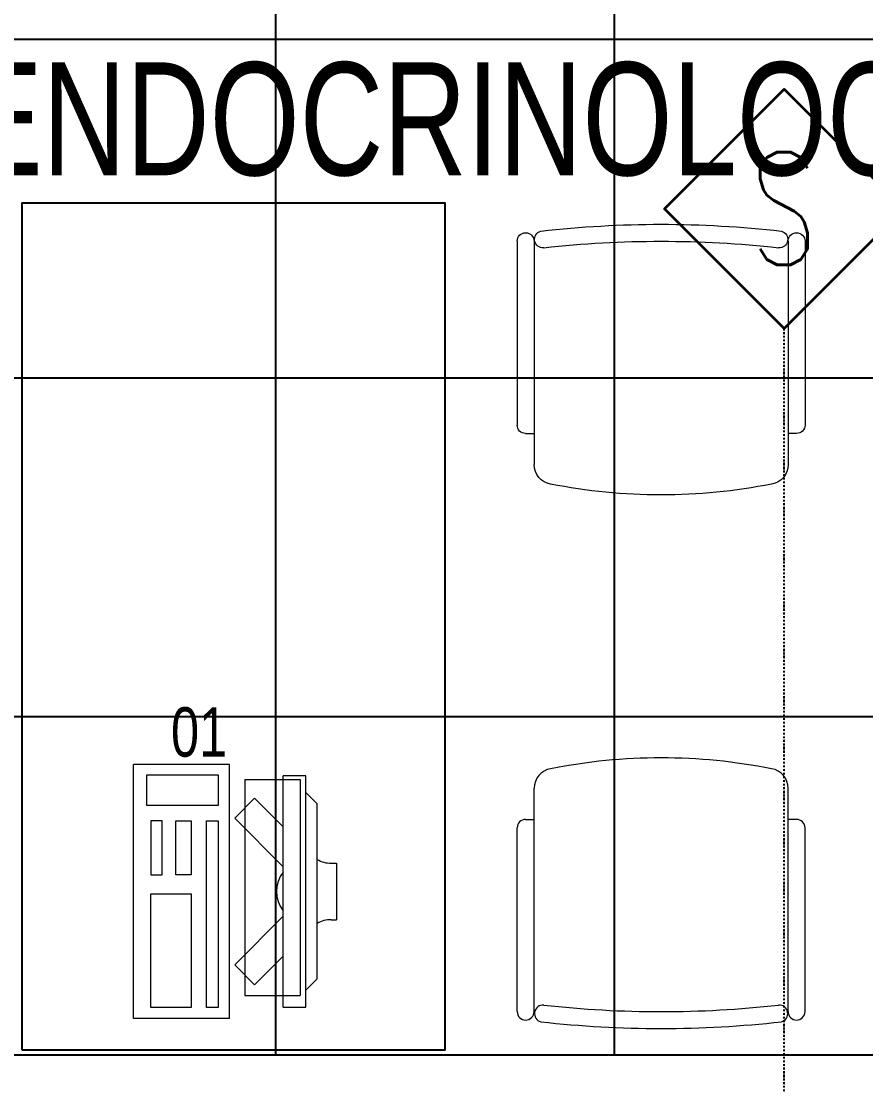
# Model space of a CAD drawing. Extents: x -12260 to 57327, y -29287 to 19916.
# Drawn here: x 40225 to 41721, y 5481 to 7367 of the extents above; entities that cross this region are included whole.
import ezdxf
from ezdxf.enums import TextEntityAlignment as Align

# ---------------------------------------------------------------- set-up
doc = ezdxf.new("R2010")
doc.units = 0
doc.header["$LTSCALE"] = 0.25
doc.linetypes.add('DASHDOT', pattern=[25.4, 12.7, -6.35, 0, -6.35])
for name, color, linetype, lineweight in [('01-First Floor$0$72_EGR_BASE_TEXT', 252, 'Continuous', 5), ('01-First Floor$0$72_EGR_EQP_TAG', 142, 'Continuous', 5), ('01-First Floor$0$LOADING', 253, 'Continuous', 5), ('01-First Floor$0$Walls', 251, 'Continuous', 5), ('E-LITE-CLNG-CNDT', 6, 'DASHDOT', 35), ('F-ALRM-CLNG @ 100', 33, 'Continuous', 35), ('F-ALRM-CLNG-CNDT', 51, 'DASHDOT', 25)]:
    doc.layers.add(name, color=color, linetype=linetype, lineweight=lineweight)
doc.layers.add('01-First Floor$0$FALSE CEILING', color=251, linetype='Continuous')
doc.layers.add('01-First Floor$0$TME-NON MEDICAL FURNITURE', color=242, linetype='Continuous')
doc.styles.add('01-First Floor$0$X3G_ENTITY_257CFD', font='swisscl.ttf', dxfattribs={"height": 200})
doc.styles.add('01-First Floor$0$X3G_ENTITY_9EC9', font='swisscl.ttf', dxfattribs={"height": 0.2})
doc.styles.add('DC_SIMPLEX', font='SIMPLEX.shx', dxfattribs={"width": 0.7})

# ---------------------------------------------------------------- blocks, each defined once
blk = doc.blocks.new('01-First Floor$0$GF21016-P')
at = {"layer": '01-First Floor$0$LOADING', "extrusion": (-1.24384e-09, -1.20261e-09, -1)}
for p, q in [((0.0128, 0.0179), (0.0128, 0.4136)), ((0.4628, 0.0179), (0.4628, 0.4136)), ((-0.0022, 0.3585), (0.0128, 0.3585)), ((0.4778, 0.3585), (0.4628, 0.3585)), ((-0.0172, 0.0179), (-0.0172, 0.3435)), ((0.4928, 0.0179), (0.4928, 0.3435)), ((0.4778, 0.0029), (0.4778, 0.0029))]:
    blk.add_line(p, q, dxfattribs=at)
for centre, radius, start, end in [((-0.2378, -0.5362), 1.0036, 78.7568, 101.2432), ((-0.0478, 0.4136), 0.035, 0, 80.6557), ((-0.4278, 0.4136), 0.035, 99.3443, 180), ((0.0022, 0.3435), 0.015, 0, 90), ((-0.4778, 0.3435), 0.015, 90, 180), ((-0.0284, 0.0145), 0.015, 284.3864, 95.5209), ((-0.2378, 1.8928), 1.8749, 263.6341, 276.3659), ((-0.4471, 0.0145), 0.015, 84.4791, 255.6136), ((0.0022, 0.0179), 0.015, 270, 0), ((0.0022, 0.0179), 0.015, 180, 270), ((-0.2378, 1.8734), 1.8855, 263.5119, 276.4881), ((-0.4778, 0.0179), 0.015, 270, 0), ((-0.4778, 0.0179), 0.015, 180, 270)]:
    blk.add_arc(centre, radius, start, end, dxfattribs=at)
blk = doc.blocks.new('01-First Floor$0$ITCWLS1-P')
at = {"layer": '01-First Floor$0$LOADING'}
for p, q in [((-0.17, 0.45), (-0.17, 0)), ((-0.17, 0.45), (0, 0.45)), ((0, 0.45), (0, 0)), ((-0.2651, 0.43, 0), (-0.3051, 0.43, 0)), ((-0.3051, 0.43, 0), (-0.3051, 0.02, 0)), ((-0.2651, 0.43, 0), (-0.2651, 0.02, 0)), ((-0.1496, 0.4305), (-0.1291, 0.4305)), ((-0.1291, 0.4305), (-0.1291, 0.4089)), ((-0.3251, 0.38, 0), (-0.3051, 0.4, 0)), ((-0.197, 0.4094), (-0.295, 0.4094)), ((-0.295, 0.0264), (-0.295, 0.4094)), ((-0.197, 0.0264), (-0.197, 0.4094)), ((-0.3251, 0.38, 0), (-0.3251, 0.07, 0)), ((-0.3503, 0.275), (-0.3596, 0.275)), ((-0.3596, 0.175), (-0.3596, 0.275)), ((-0.3503, 0.175), (-0.3596, 0.175)), ((-0.3251, 0.07, 0), (-0.3051, 0.05, 0)), ((-0.3051, 0.02, 0), (-0.2651, 0.02, 0)), ((-0.197, 0.0264), (-0.295, 0.0264)), ((-0.17, 0), (0, 0))]:
    blk.add_line(p, q, dxfattribs=at)
at = {"layer": '01-First Floor$0$LOADING', "extrusion": (2.48281e-10, 3.18408e-10, -1)}
for p, q in [((-0.2651, 0.3395), (-0.2144, 0.3902)), ((-0.1791, 0.3548), (-0.2144, 0.3902)), ((-0.2651, 0.2688), (-0.1791, 0.3548))]:
    blk.add_line(p, q, dxfattribs=at)
at = {"layer": '01-First Floor$0$LOADING', "extrusion": (2.48281e-10, -3.18408e-10, -1)}
for p, q in [((-0.2651, 0.1812), (-0.1791, 0.0952)), ((-0.2651, 0.1105), (-0.2144, 0.0598)), ((-0.1791, 0.0952), (-0.2144, 0.0598))]:
    blk.add_line(p, q, dxfattribs=at)
at = {"layer": '01-First Floor$0$LOADING'}
for points in [[(-0.1291, 0.4089), (-0.1291, 0.1), (-0.1496, 0.1), (-0.1496, 0.4305)], [(-0.1496, 0.1), (-0.1496, 0.1), (-0.1496, 0.1), (-0.1496, 0.1), (-0.1496, 0.1), (-0.1496, 0.1), (-0.1496, 0.1), (-0.1496, 0.1), (-0.1496, 0.1)], [(-0.1496, 0.1), (-0.1496, 0.1), (-0.1496, 0.1), (-0.1496, 0.1), (-0.1496, 0.1), (-0.1496, 0.1), (-0.1496, 0.1), (-0.1496, 0.1), (-0.1496, 0.1), (-0.1496, 0.1), (-0.1496, 0.1), (-0.1496, 0.1), (-0.1496, 0.1), (-0.1496, 0.1), (-0.1496, 0.1), (-0.1496, 0.1), (-0.1496, 0.1), (-0.1496, 0.1)], [(-0.1496, 0.1), (-0.1496, 0.1), (-0.1496, 0.1), (-0.1496, 0.1), (-0.1496, 0.1), (-0.1496, 0.1), (-0.1496, 0.1), (-0.1496, 0.1), (-0.1496, 0.1), (-0.1496, 0.1)], [(-0.1496, 0.1), (-0.1496, 0.1), (-0.1496, 0.1), (-0.1496, 0.1), (-0.1496, 0.1), (-0.1496, 0.1), (-0.1496, 0.1)], [(-0.1496, 0.1), (-0.1496, 0.1), (-0.1496, 0.1), (-0.1496, 0.1), (-0.1496, 0.1), (-0.1496, 0.1), (-0.1496, 0.1), (-0.1496, 0.1), (-0.1496, 0.1), (-0.1496, 0.1)], [(-0.1496, 0.1), (-0.1496, 0.1), (-0.1496, 0.1), (-0.1496, 0.1), (-0.1496, 0.1), (-0.1496, 0.1), (-0.1496, 0.1), (-0.1496, 0.1), (-0.1496, 0.1), (-0.1496, 0.1), (-0.1496, 0.1), (-0.1496, 0.1), (-0.1496, 0.1), (-0.1496, 0.1), (-0.1496, 0.1)], [(-0.1496, 0.1), (-0.1496, 0.1), (-0.1496, 0.1), (-0.1496, 0.1), (-0.1496, 0.1), (-0.1496, 0.1), (-0.1496, 0.1), (-0.1496, 0.1), (-0.1496, 0.1), (-0.1496, 0.1)], [(-0.1496, 0.1), (-0.1496, 0.1), (-0.1496, 0.1), (-0.1496, 0.1), (-0.1496, 0.1), (-0.1496, 0.1), (-0.1496, 0.1), (-0.1496, 0.1), (-0.1496, 0.1), (-0.1496, 0.1)], [(-0.1496, 0.1), (-0.1496, 0.1), (-0.1496, 0.1), (-0.1496, 0.1), (-0.1496, 0.1), (-0.1496, 0.1), (-0.1496, 0.1), (-0.1496, 0.1), (-0.1496, 0.1), (-0.1496, 0.1), (-0.1496, 0.1), (-0.1496, 0.1), (-0.1496, 0.1), (-0.1496, 0.1), (-0.1496, 0.1), (-0.1496, 0.1), (-0.1496, 0.1), (-0.1496, 0.1), (-0.1496, 0.1), (-0.1496, 0.1), (-0.1496, 0.1), (-0.1496, 0.1), (-0.1496, 0.1), (-0.1496, 0.1), (-0.1496, 0.1), (-0.1496, 0.1), (-0.1496, 0.1), (-0.1496, 0.1), (-0.1496, 0.1), (-0.1496, 0.1), (-0.1496, 0.1), (-0.1496, 0.1), (-0.1496, 0.1), (-0.1496, 0.1), (-0.1496, 0.1), (-0.1496, 0.1), (-0.1496, 0.1), (-0.1496, 0.1), (-0.1496, 0.1), (-0.1496, 0.1), (-0.1496, 0.1), (-0.1496, 0.1), (-0.1496, 0.1), (-0.1496, 0.1), (-0.1496, 0.1), (-0.1496, 0.1), (-0.1496, 0.1), (-0.1496, 0.1), (-0.1496, 0.1), (-0.1496, 0.1), (-0.1496, 0.1), (-0.1496, 0.1), (-0.1496, 0.1), (-0.1496, 0.1)], [(-0.1496, 0.1), (-0.1496, 0.1), (-0.1496, 0.1), (-0.1496, 0.1), (-0.1496, 0.1), (-0.1496, 0.1), (-0.1496, 0.1), (-0.1496, 0.1), (-0.1496, 0.1), (-0.1496, 0.1), (-0.1496, 0.1), (-0.1496, 0.1), (-0.1496, 0.1), (-0.1496, 0.1), (-0.1496, 0.1), (-0.1496, 0.1), (-0.1496, 0.1), (-0.1496, 0.1), (-0.1496, 0.1), (-0.1496, 0.1), (-0.1496, 0.1), (-0.1496, 0.1), (-0.1496, 0.1), (-0.1496, 0.1), (-0.1496, 0.1), (-0.1496, 0.1), (-0.1496, 0.1), (-0.1496, 0.1), (-0.1496, 0.1), (-0.1496, 0.1), (-0.1496, 0.1), (-0.1496, 0.1), (-0.1496, 0.1), (-0.1496, 0.1), (-0.1496, 0.1), (-0.1496, 0.1), (-0.1496, 0.1), (-0.1496, 0.1), (-0.1496, 0.1), (-0.1496, 0.1), (-0.1496, 0.1), (-0.1496, 0.1), (-0.1496, 0.1), (-0.1496, 0.1), (-0.1496, 0.1), (-0.1496, 0.1), (-0.1496, 0.1), (-0.1496, 0.1), (-0.1496, 0.1), (-0.1496, 0.1), (-0.1496, 0.1), (-0.1496, 0.1), (-0.1496, 0.1), (-0.1496, 0.1), (-0.1496, 0.1), (-0.1496, 0.1), (-0.1496, 0.1), (-0.1496, 0.1), (-0.1496, 0.1), (-0.1496, 0.1), (-0.1496, 0.1), (-0.1496, 0.1), (-0.1496, 0.1), (-0.1496, 0.1), (-0.1496, 0.1), (-0.1496, 0.1), (-0.1496, 0.1), (-0.1496, 0.1), (-0.1496, 0.1), (-0.1496, 0.1), (-0.1496, 0.1), (-0.1496, 0.1), (-0.1496, 0.1), (-0.1496, 0.1), (-0.1496, 0.1), (-0.1496, 0.1), (-0.1496, 0.1), (-0.1496, 0.1), (-0.1496, 0.1), (-0.1496, 0.1), (-0.1496, 0.1), (-0.1496, 0.1), (-0.1496, 0.1), (-0.1496, 0.1), (-0.1496, 0.1), (-0.1496, 0.1), (-0.1496, 0.1), (-0.1496, 0.1), (-0.1496, 0.1)], [(-0.1496, 0.1), (-0.1496, 0.1), (-0.1496, 0.1), (-0.1496, 0.1), (-0.1496, 0.1), (-0.1496, 0.1), (-0.1496, 0.1), (-0.1496, 0.1), (-0.1496, 0.1), (-0.1496, 0.1), (-0.1496, 0.1), (-0.1496, 0.1)], [(-0.1496, 0.1), (-0.1496, 0.1), (-0.1496, 0.1), (-0.1496, 0.1), (-0.1496, 0.1), (-0.1496, 0.1), (-0.1496, 0.1)], [(-0.1496, 0.1), (-0.1496, 0.1), (-0.1496, 0.1), (-0.1496, 0.1), (-0.1496, 0.1), (-0.1496, 0.1), (-0.1496, 0.1), (-0.1496, 0.1), (-0.1496, 0.1), (-0.1496, 0.1), (-0.1496, 0.1), (-0.1496, 0.1), (-0.1496, 0.1), (-0.1496, 0.1), (-0.1496, 0.1), (-0.1496, 0.1), (-0.1496, 0.1)], [(-0.1496, 0.1), (-0.1496, 0.1), (-0.1496, 0.1), (-0.1496, 0.1), (-0.1496, 0.1), (-0.1496, 0.1), (-0.1496, 0.1), (-0.1496, 0.1), (-0.1496, 0.1), (-0.1496, 0.1), (-0.1496, 0.1), (-0.1496, 0.1), (-0.1496, 0.1), (-0.1496, 0.1), (-0.1496, 0.1), (-0.1496, 0.1), (-0.1496, 0.1), (-0.1496, 0.1), (-0.1496, 0.1), (-0.1496, 0.1), (-0.1496, 0.1), (-0.1496, 0.1), (-0.1496, 0.1), (-0.1496, 0.1), (-0.1496, 0.1), (-0.1496, 0.1), (-0.1496, 0.1), (-0.1496, 0.1), (-0.1496, 0.1), (-0.1496, 0.1), (-0.1496, 0.1), (-0.1496, 0.1), (-0.1496, 0.1), (-0.1496, 0.1), (-0.1496, 0.1), (-0.1496, 0.1), (-0.1496, 0.1), (-0.1496, 0.1), (-0.1496, 0.1), (-0.1496, 0.1), (-0.1496, 0.1), (-0.1496, 0.1), (-0.1496, 0.1), (-0.1496, 0.1), (-0.1496, 0.1), (-0.1496, 0.1), (-0.1496, 0.1), (-0.1496, 0.1), (-0.1496, 0.1), (-0.1496, 0.1), (-0.1496, 0.1), (-0.1496, 0.1), (-0.1496, 0.1), (-0.1496, 0.1), (-0.1496, 0.1), (-0.1496, 0.1), (-0.1496, 0.1), (-0.1496, 0.1), (-0.1496, 0.1), (-0.1496, 0.1), (-0.1496, 0.1), (-0.1496, 0.1), (-0.1496, 0.1), (-0.1496, 0.1), (-0.1496, 0.1), (-0.1496, 0.1), (-0.1496, 0.1), (-0.1496, 0.1), (-0.1496, 0.1), (-0.1496, 0.1), (-0.1496, 0.1), (-0.1496, 0.1), (-0.1496, 0.1), (-0.1496, 0.1), (-0.1496, 0.1), (-0.1496, 0.1), (-0.1496, 0.1), (-0.1496, 0.1), (-0.1496, 0.1), (-0.1496, 0.1), (-0.1496, 0.1), (-0.1496, 0.1), (-0.1496, 0.1), (-0.1496, 0.1), (-0.1496, 0.1), (-0.1496, 0.1), (-0.1496, 0.1), (-0.1496, 0.1), (-0.1496, 0.1), (-0.1496, 0.1), (-0.1496, 0.1), (-0.1496, 0.1), (-0.1496, 0.1), (-0.1496, 0.1), (-0.1496, 0.1), (-0.1496, 0.1), (-0.1496, 0.1), (-0.1496, 0.1), (-0.1496, 0.1), (-0.1496, 0.1), (-0.1496, 0.1), (-0.1496, 0.1), (-0.1496, 0.1), (-0.1496, 0.1), (-0.1496, 0.1), (-0.1496, 0.1), (-0.1496, 0.1), (-0.1496, 0.1), (-0.1496, 0.1), (-0.1496, 0.1), (-0.1496, 0.1)], [(-0.1496, 0.1), (-0.1496, 0.1), (-0.1496, 0.1), (-0.1496, 0.1), (-0.1496, 0.1), (-0.1496, 0.1), (-0.1496, 0.1), (-0.1496, 0.1)]]:
    blk.add_lwpolyline(points, dxfattribs=at)
for points in [[(-0.1019, 0.4305), (-0.0304, 0.4305), (-0.0304, 0.2294), (-0.1019, 0.2294)], [(-0.1019, 0.1954), (-0.0747, 0.1954), (-0.0747, 0.1), (-0.1019, 0.1)], [(-0.0304, 0.1954), (-0.0508, 0.1954), (-0.0508, 0.1), (-0.0304, 0.1)], [(-0.1496, 0.1), (-0.1496, 0.1), (-0.1496, 0.1), (-0.1496, 0.1), (-0.1496, 0.1), (-0.1496, 0.1), (-0.1496, 0.1), (-0.1496, 0.1), (-0.1496, 0.1), (-0.1496, 0.1), (-0.1496, 0.1), (-0.1496, 0.1), (-0.1496, 0.1), (-0.1496, 0.1), (-0.1496, 0.1), (-0.1496, 0.1), (-0.1496, 0.1), (-0.1496, 0.1), (-0.1496, 0.1), (-0.1496, 0.1), (-0.1496, 0.1), (-0.1496, 0.1), (-0.1496, 0.1), (-0.1496, 0.1), (-0.1496, 0.1), (-0.1496, 0.1), (-0.1496, 0.1), (-0.1496, 0.1), (-0.1496, 0.1), (-0.1496, 0.1), (-0.1496, 0.1), (-0.1496, 0.1), (-0.1496, 0.1), (-0.1496, 0.1), (-0.1496, 0.1), (-0.1496, 0.1), (-0.1496, 0.1), (-0.1496, 0.1), (-0.1496, 0.1), (-0.1496, 0.1), (-0.1496, 0.1), (-0.1496, 0.1), (-0.1496, 0.1), (-0.1496, 0.1), (-0.1496, 0.1), (-0.1496, 0.1), (-0.1496, 0.1), (-0.1496, 0.1), (-0.1496, 0.1), (-0.1496, 0.1), (-0.1496, 0.1), (-0.1496, 0.1), (-0.1496, 0.1), (-0.1496, 0.1), (-0.1496, 0.1), (-0.1496, 0.1), (-0.1496, 0.1), (-0.1496, 0.1), (-0.1496, 0.1), (-0.1496, 0.1), (-0.1496, 0.1), (-0.1496, 0.1), (-0.1496, 0.1), (-0.1496, 0.1), (-0.1496, 0.1), (-0.1496, 0.1), (-0.1496, 0.1), (-0.1496, 0.1), (-0.1496, 0.1), (-0.1496, 0.1), (-0.1496, 0.1), (-0.1496, 0.1), (-0.1496, 0.1), (-0.1496, 0.1), (-0.1496, 0.1), (-0.1496, 0.1), (-0.1496, 0.1), (-0.1496, 0.1), (-0.1496, 0.1), (-0.1496, 0.1), (-0.1496, 0.1), (-0.1496, 0.1), (-0.1496, 0.1), (-0.1496, 0.1), (-0.1496, 0.1), (-0.1496, 0.1), (-0.1496, 0.1), (-0.1496, 0.1), (-0.1496, 0.1), (-0.1496, 0.1), (-0.1496, 0.1), (-0.1496, 0.1), (-0.1496, 0.1), (-0.1496, 0.1), (-0.1496, 0.1), (-0.1496, 0.1), (-0.1496, 0.1), (-0.1496, 0.1), (-0.1496, 0.1), (-0.1496, 0.1), (-0.1496, 0.1), (-0.1496, 0.1), (-0.1496, 0.1), (-0.1496, 0.1), (-0.1496, 0.1), (-0.1496, 0.1), (-0.1496, 0.1), (-0.1496, 0.1), (-0.1496, 0.1), (-0.1496, 0.1), (-0.1496, 0.1), (-0.1496, 0.1), (-0.1496, 0.1), (-0.1496, 0.1), (-0.1496, 0.1), (-0.1496, 0.1), (-0.1496, 0.1), (-0.1496, 0.1), (-0.1496, 0.1), (-0.1496, 0.1), (-0.1496, 0.1), (-0.1496, 0.1), (-0.1496, 0.1), (-0.1496, 0.1), (-0.1496, 0.1), (-0.1496, 0.1), (-0.1496, 0.1), (-0.1496, 0.1), (-0.1496, 0.1), (-0.1496, 0.1), (-0.1496, 0.1), (-0.1496, 0.1), (-0.1496, 0.1), (-0.1496, 0.1), (-0.1496, 0.1), (-0.1496, 0.1), (-0.1496, 0.1), (-0.1496, 0.1), (-0.1496, 0.1), (-0.1496, 0.1), (-0.1496, 0.1), (-0.1496, 0.1), (-0.1496, 0.1), (-0.1496, 0.1), (-0.1496, 0.1), (-0.1496, 0.1), (-0.1496, 0.1), (-0.1496, 0.1), (-0.1496, 0.1), (-0.1496, 0.1), (-0.1496, 0.1), (-0.1496, 0.1), (-0.1496, 0.1), (-0.1496, 0.1), (-0.1496, 0.1), (-0.1496, 0.1), (-0.1496, 0.1), (-0.1496, 0.1), (-0.1496, 0.1), (-0.1496, 0.1), (-0.1496, 0.1), (-0.1496, 0.1), (-0.1496, 0.1), (-0.1496, 0.1), (-0.1496, 0.1), (-0.1496, 0.1), (-0.1496, 0.1), (-0.1496, 0.1), (-0.1496, 0.1), (-0.1496, 0.1), (-0.1496, 0.1), (-0.1496, 0.1), (-0.1496, 0.1), (-0.1496, 0.1), (-0.1496, 0.1), (-0.1496, 0.1), (-0.1496, 0.1), (-0.1496, 0.1), (-0.1496, 0.1), (-0.1496, 0.1), (-0.1496, 0.1), (-0.1496, 0.1), (-0.1496, 0.1), (-0.1496, 0.1), (-0.1496, 0.1), (-0.1496, 0.1), (-0.1496, 0.1), (-0.1496, 0.1), (-0.1496, 0.1), (-0.1496, 0.1), (-0.1496, 0.1), (-0.1496, 0.1), (-0.1496, 0.1), (-0.1496, 0.1), (-0.1496, 0.1), (-0.1496, 0.1), (-0.1496, 0.1), (-0.1496, 0.1), (-0.1496, 0.1), (-0.1496, 0.1), (-0.1496, 0.1), (-0.1496, 0.1), (-0.1496, 0.1), (-0.1496, 0.1), (-0.1496, 0.1), (-0.1496, 0.1), (-0.1496, 0.1), (-0.1496, 0.1), (-0.1496, 0.1), (-0.1496, 0.1), (-0.1496, 0.1), (-0.1496, 0.1), (-0.1496, 0.1), (-0.1496, 0.1), (-0.1496, 0.1), (-0.1496, 0.1), (-0.1496, 0.1), (-0.1496, 0.1), (-0.1496, 0.1), (-0.1496, 0.1), (-0.1496, 0.1), (-0.1496, 0.1), (-0.1496, 0.1), (-0.1496, 0.1), (-0.1496, 0.1), (-0.1496, 0.1), (-0.1496, 0.1), (-0.1496, 0.1), (-0.1496, 0.1), (-0.1496, 0.1), (-0.1496, 0.1), (-0.1496, 0.1), (-0.1496, 0.1), (-0.1496, 0.1), (-0.1496, 0.1), (-0.1496, 0.1), (-0.1496, 0.1), (-0.1496, 0.1), (-0.1496, 0.1), (-0.1496, 0.1), (-0.1496, 0.1), (-0.1496, 0.1), (-0.1496, 0.1), (-0.1496, 0.1), (-0.1496, 0.1), (-0.1496, 0.1), (-0.1496, 0.1), (-0.1496, 0.1), (-0.1496, 0.1), (-0.1496, 0.1), (-0.1496, 0.1), (-0.1496, 0.1), (-0.1496, 0.1), (-0.1496, 0.1), (-0.1496, 0.1), (-0.1496, 0.1), (-0.1496, 0.1), (-0.1496, 0.1), (-0.1496, 0.1), (-0.1496, 0.1), (-0.1496, 0.1), (-0.1496, 0.1), (-0.1496, 0.1), (-0.1496, 0.1), (-0.1496, 0.1), (-0.1496, 0.1), (-0.1496, 0.1), (-0.1496, 0.1), (-0.1496, 0.1), (-0.1496, 0.1), (-0.1496, 0.1), (-0.1496, 0.1), (-0.1496, 0.1), (-0.1496, 0.1), (-0.1496, 0.1), (-0.1496, 0.1), (-0.1496, 0.1)], [(-0.1496, 0.1), (-0.1496, 0.1), (-0.1496, 0.1), (-0.1496, 0.1), (-0.1496, 0.1), (-0.1496, 0.1), (-0.1496, 0.1), (-0.1496, 0.1), (-0.1496, 0.1), (-0.1496, 0.1), (-0.1496, 0.1), (-0.1496, 0.1), (-0.1496, 0.1), (-0.1496, 0.1), (-0.1496, 0.1), (-0.1496, 0.1), (-0.1496, 0.1), (-0.1496, 0.1), (-0.1496, 0.1), (-0.1496, 0.1), (-0.1496, 0.1), (-0.1496, 0.1), (-0.1496, 0.1), (-0.1496, 0.1), (-0.1496, 0.1), (-0.1496, 0.1), (-0.1496, 0.1), (-0.1496, 0.1), (-0.1496, 0.1), (-0.1496, 0.1), (-0.1496, 0.1), (-0.1496, 0.1), (-0.1496, 0.1), (-0.1496, 0.1), (-0.1496, 0.1), (-0.1496, 0.1), (-0.1496, 0.1), (-0.1496, 0.1), (-0.1496, 0.1), (-0.1496, 0.1), (-0.1496, 0.1), (-0.1496, 0.1), (-0.1496, 0.1), (-0.1496, 0.1), (-0.1496, 0.1), (-0.1496, 0.1), (-0.1496, 0.1), (-0.1496, 0.1), (-0.1496, 0.1), (-0.1496, 0.1), (-0.1496, 0.1), (-0.1496, 0.1), (-0.1496, 0.1), (-0.1496, 0.1), (-0.1496, 0.1), (-0.1496, 0.1), (-0.1496, 0.1), (-0.1496, 0.1), (-0.1496, 0.1), (-0.1496, 0.1), (-0.1496, 0.1), (-0.1496, 0.1), (-0.1496, 0.1), (-0.1496, 0.1), (-0.1496, 0.1), (-0.1496, 0.1), (-0.1496, 0.1), (-0.1496, 0.1), (-0.1496, 0.1), (-0.1496, 0.1), (-0.1496, 0.1), (-0.1496, 0.1), (-0.1496, 0.1), (-0.1496, 0.1), (-0.1496, 0.1), (-0.1496, 0.1), (-0.1496, 0.1), (-0.1496, 0.1), (-0.1496, 0.1), (-0.1496, 0.1), (-0.1496, 0.1), (-0.1496, 0.1), (-0.1496, 0.1), (-0.1496, 0.1), (-0.1496, 0.1), (-0.1496, 0.1), (-0.1496, 0.1), (-0.1496, 0.1), (-0.1496, 0.1), (-0.1496, 0.1), (-0.1496, 0.1), (-0.1496, 0.1), (-0.1496, 0.1), (-0.1496, 0.1), (-0.1496, 0.1), (-0.1496, 0.1), (-0.1496, 0.1), (-0.1496, 0.1), (-0.1496, 0.1), (-0.1496, 0.1), (-0.1496, 0.1), (-0.1496, 0.1), (-0.1496, 0.1), (-0.1496, 0.1), (-0.1496, 0.1), (-0.1496, 0.1), (-0.1496, 0.1), (-0.1496, 0.1), (-0.1496, 0.1), (-0.1496, 0.1), (-0.1496, 0.1), (-0.1496, 0.1), (-0.1496, 0.1), (-0.1496, 0.1), (-0.1496, 0.1), (-0.1496, 0.1), (-0.1496, 0.1), (-0.1496, 0.1), (-0.1496, 0.1), (-0.1496, 0.1), (-0.1496, 0.1), (-0.1496, 0.1), (-0.1496, 0.1), (-0.1496, 0.1), (-0.1496, 0.1), (-0.1496, 0.1), (-0.1496, 0.1), (-0.1496, 0.1), (-0.1496, 0.1), (-0.1496, 0.1), (-0.1496, 0.1), (-0.1496, 0.1), (-0.1496, 0.1), (-0.1496, 0.1), (-0.1496, 0.1), (-0.1496, 0.1), (-0.1496, 0.1), (-0.1496, 0.1), (-0.1496, 0.1), (-0.1496, 0.1), (-0.1496, 0.1), (-0.1496, 0.1), (-0.1496, 0.1), (-0.1496, 0.1), (-0.1496, 0.1), (-0.1496, 0.1), (-0.1496, 0.1), (-0.1496, 0.1), (-0.1496, 0.1), (-0.1496, 0.1), (-0.1496, 0.1), (-0.1496, 0.1), (-0.1496, 0.1), (-0.1496, 0.1), (-0.1496, 0.1), (-0.1496, 0.1), (-0.1496, 0.1), (-0.1496, 0.1), (-0.1496, 0.1), (-0.1496, 0.1), (-0.1496, 0.1), (-0.1496, 0.1), (-0.1496, 0.1), (-0.1496, 0.1), (-0.1496, 0.1), (-0.1496, 0.1), (-0.1496, 0.1), (-0.1496, 0.1), (-0.1496, 0.1), (-0.1496, 0.1), (-0.1496, 0.1), (-0.1496, 0.1), (-0.1496, 0.1), (-0.1496, 0.1), (-0.1496, 0.1), (-0.1496, 0.1), (-0.1496, 0.1), (-0.1496, 0.1), (-0.1496, 0.1), (-0.1496, 0.1), (-0.1496, 0.1), (-0.1496, 0.1), (-0.1496, 0.1), (-0.1496, 0.1), (-0.1496, 0.1), (-0.1496, 0.1), (-0.1496, 0.1), (-0.1496, 0.1), (-0.1496, 0.1), (-0.1496, 0.1), (-0.1496, 0.1), (-0.1496, 0.1), (-0.1496, 0.1), (-0.1496, 0.1), (-0.1496, 0.1), (-0.1496, 0.1), (-0.1496, 0.1), (-0.1496, 0.1), (-0.1496, 0.1), (-0.1496, 0.1), (-0.1496, 0.1), (-0.1496, 0.1), (-0.1496, 0.1), (-0.1496, 0.1), (-0.1496, 0.1), (-0.1496, 0.1), (-0.1496, 0.1), (-0.1496, 0.1), (-0.1496, 0.1), (-0.1496, 0.1), (-0.1496, 0.1), (-0.1496, 0.1), (-0.1496, 0.1), (-0.1496, 0.1)], [(-0.1496, 0.1), (-0.1496, 0.1), (-0.1496, 0.1), (-0.1496, 0.1), (-0.1496, 0.1), (-0.1496, 0.1), (-0.1496, 0.1), (-0.1496, 0.1), (-0.1496, 0.1), (-0.1496, 0.1), (-0.1496, 0.1), (-0.1496, 0.1), (-0.1496, 0.1), (-0.1496, 0.1), (-0.1496, 0.1), (-0.1496, 0.1), (-0.1496, 0.1), (-0.1496, 0.1), (-0.1496, 0.1), (-0.1496, 0.1), (-0.1496, 0.1), (-0.1496, 0.1), (-0.1496, 0.1), (-0.1496, 0.1), (-0.1496, 0.1), (-0.1496, 0.1), (-0.1496, 0.1), (-0.1496, 0.1), (-0.1496, 0.1), (-0.1496, 0.1), (-0.1496, 0.1), (-0.1496, 0.1), (-0.1496, 0.1), (-0.1496, 0.1), (-0.1496, 0.1), (-0.1496, 0.1), (-0.1496, 0.1), (-0.1496, 0.1), (-0.1496, 0.1), (-0.1496, 0.1), (-0.1496, 0.1), (-0.1496, 0.1), (-0.1496, 0.1), (-0.1496, 0.1), (-0.1496, 0.1), (-0.1496, 0.1), (-0.1496, 0.1), (-0.1496, 0.1), (-0.1496, 0.1), (-0.1496, 0.1), (-0.1496, 0.1), (-0.1496, 0.1), (-0.1496, 0.1), (-0.1496, 0.1), (-0.1496, 0.1), (-0.1496, 0.1), (-0.1496, 0.1), (-0.1496, 0.1), (-0.1496, 0.1), (-0.1496, 0.1), (-0.1496, 0.1), (-0.1496, 0.1), (-0.1496, 0.1), (-0.1496, 0.1), (-0.1496, 0.1), (-0.1496, 0.1), (-0.1496, 0.1), (-0.1496, 0.1), (-0.1496, 0.1), (-0.1496, 0.1), (-0.1496, 0.1), (-0.1496, 0.1), (-0.1496, 0.1), (-0.1496, 0.1), (-0.1496, 0.1), (-0.1496, 0.1), (-0.1496, 0.1), (-0.1496, 0.1), (-0.1496, 0.1), (-0.1496, 0.1), (-0.1496, 0.1), (-0.1496, 0.1), (-0.1496, 0.1), (-0.1496, 0.1), (-0.1496, 0.1), (-0.1496, 0.1), (-0.1496, 0.1), (-0.1496, 0.1), (-0.1496, 0.1), (-0.1496, 0.1), (-0.1496, 0.1), (-0.1496, 0.1), (-0.1496, 0.1), (-0.1496, 0.1), (-0.1496, 0.1), (-0.1496, 0.1), (-0.1496, 0.1), (-0.1496, 0.1), (-0.1496, 0.1), (-0.1496, 0.1), (-0.1496, 0.1), (-0.1496, 0.1), (-0.1496, 0.1), (-0.1496, 0.1), (-0.1496, 0.1), (-0.1496, 0.1), (-0.1496, 0.1), (-0.1496, 0.1), (-0.1496, 0.1), (-0.1496, 0.1), (-0.1496, 0.1), (-0.1496, 0.1), (-0.1496, 0.1), (-0.1496, 0.1), (-0.1496, 0.1), (-0.1496, 0.1), (-0.1496, 0.1), (-0.1496, 0.1), (-0.1496, 0.1), (-0.1496, 0.1), (-0.1496, 0.1), (-0.1496, 0.1), (-0.1496, 0.1), (-0.1496, 0.1), (-0.1496, 0.1), (-0.1496, 0.1), (-0.1496, 0.1), (-0.1496, 0.1), (-0.1496, 0.1), (-0.1496, 0.1), (-0.1496, 0.1), (-0.1496, 0.1), (-0.1496, 0.1), (-0.1496, 0.1), (-0.1496, 0.1), (-0.1496, 0.1), (-0.1496, 0.1), (-0.1496, 0.1), (-0.1496, 0.1), (-0.1496, 0.1), (-0.1496, 0.1), (-0.1496, 0.1), (-0.1496, 0.1), (-0.1496, 0.1), (-0.1496, 0.1), (-0.1496, 0.1), (-0.1496, 0.1), (-0.1496, 0.1), (-0.1496, 0.1), (-0.1496, 0.1), (-0.1496, 0.1), (-0.1496, 0.1), (-0.1496, 0.1), (-0.1496, 0.1), (-0.1496, 0.1), (-0.1496, 0.1), (-0.1496, 0.1), (-0.1496, 0.1), (-0.1496, 0.1), (-0.1496, 0.1), (-0.1496, 0.1), (-0.1496, 0.1), (-0.1496, 0.1), (-0.1496, 0.1), (-0.1496, 0.1), (-0.1496, 0.1), (-0.1496, 0.1), (-0.1496, 0.1), (-0.1496, 0.1), (-0.1496, 0.1), (-0.1496, 0.1), (-0.1496, 0.1), (-0.1496, 0.1), (-0.1496, 0.1), (-0.1496, 0.1), (-0.1496, 0.1), (-0.1496, 0.1), (-0.1496, 0.1), (-0.1496, 0.1), (-0.1496, 0.1), (-0.1496, 0.1), (-0.1496, 0.1), (-0.1496, 0.1), (-0.1496, 0.1), (-0.1496, 0.1), (-0.1496, 0.1), (-0.1496, 0.1), (-0.1496, 0.1), (-0.1496, 0.1), (-0.1496, 0.1), (-0.1496, 0.1), (-0.1496, 0.1), (-0.1496, 0.1), (-0.1496, 0.1), (-0.1496, 0.1), (-0.1496, 0.1), (-0.1496, 0.1), (-0.1496, 0.1), (-0.1496, 0.1), (-0.1496, 0.1), (-0.1496, 0.1), (-0.1496, 0.1), (-0.1496, 0.1), (-0.1496, 0.1), (-0.1496, 0.1), (-0.1496, 0.1), (-0.1496, 0.1), (-0.1496, 0.1), (-0.1496, 0.1), (-0.1496, 0.1), (-0.1496, 0.1), (-0.1496, 0.1), (-0.1496, 0.1), (-0.1496, 0.1), (-0.1496, 0.1), (-0.1496, 0.1), (-0.1496, 0.1), (-0.1496, 0.1), (-0.1496, 0.1)], [(-0.1496, 0.0727), (-0.0236, 0.0727), (-0.0236, 0.0182), (-0.1496, 0.0182)]]:
    blk.add_lwpolyline(points, close=True, dxfattribs=at)
for centre, radius, start, end in [((-0.3503, 0.325), 0.05, 270, 300.3093), ((-0.3089, 0.225), 0.0556, 321.9431, 38.0569), ((-0.3503, 0.125), 0.05, 59.6907, 90)]:
    blk.add_arc(centre, radius, start, end, dxfattribs=at)
blk = doc.blocks.new('01-First Floor')
at = {"layer": '01-First Floor$0$FALSE CEILING', "linetype": 'Continuous'}
for p, q in [((40676, 5535), (40676, 8610)), ((41276, 5535), (41276, 8610)), ((39476, 7335), (43476, 7335)), ((39476, 6735), (43476, 6735)), ((39476, 6135), (43476, 6135))]:
    blk.add_line(p, q, dxfattribs=at)
at = {"layer": '01-First Floor$0$FALSE CEILING'}
blk.add_lwpolyline([(43476, 5535), (39476, 5535), (39476, 8610), (43476, 8610)], close=True, dxfattribs=at)
at = {"layer": '01-First Floor$0$FALSE CEILING', "elevation": -0.1}
blk.add_lwpolyline([(40226, 5544.6), (40976, 5544.6), (40976, 7044.6), (40226, 7044.6)], close=True, dxfattribs=at)
at = {"layer": '01-First Floor$0$LOADING', "elevation": -0.1}
blk.add_lwpolyline([(40226, 5544.6), (40976, 5544.6), (40976, 7044.6), (40226, 7044.6)], close=True, dxfattribs=at)
at = {"layer": '01-First Floor$0$Walls'}
blk.add_line((43476, 5535), (39476, 5535), dxfattribs=at)
at = {"layer": '01-First Floor$0$LOADING', "extrusion": (-8.01373e-06, -1.93993e-16, 1), "xscale": 1000.00000000001, "yscale": 1000.00000000001, "zscale": 1000.00000000001, "rotation": 180}
blk.add_blockref('01-First Floor$0$ITCWLS1-P', (40424.1, 6050.1, -0.4), dxfattribs=at)
at = {"layer": '01-First Floor$0$TME-NON MEDICAL FURNITURE', "color": 1, "extrusion": (-2.67576e-11, -2.24019e-05, 1), "xscale": 1000.000000000004, "yscale": 1000.000000000004, "zscale": -1000.000000000002, "rotation": 179.9999748876472}
blk.add_blockref('01-First Floor$0$GF21016-P', (41596.4, 6994.9, -0.3), dxfattribs=at)
at = {"layer": '01-First Floor$0$TME-NON MEDICAL FURNITURE', "color": 1, "extrusion": (-2.67576e-11, 2.24019e-05, 1), "xscale": -1000.000000000004, "yscale": 1000.000000000004, "zscale": -1000.000000000004, "rotation": 2.511235275726164e-05}
blk.add_blockref('01-First Floor$0$GF21016-P', (41596.4, 5594.3, 0), dxfattribs=at)
at = {"layer": '01-First Floor$0$72_EGR_BASE_TEXT', "insert": (41584.1, 7293.9, 0), "char_height": 200, "attachment_point": 2, "style": '01-First Floor$0$X3G_ENTITY_9EC9'}
blk.add_mtext('ENDOCRINOLOGY CLINIC  (1)', dxfattribs=at)
at = {"layer": '01-First Floor$0$72_EGR_EQP_TAG', "insert": (40540.2, 6151.4, -0.1), "char_height": 87.47, "attachment_point": 2, "style": '01-First Floor$0$X3G_ENTITY_257CFD'}
blk.add_mtext('01', dxfattribs=at)
blk = doc.blocks.new('A$C5CF53093')
blk.add_lwpolyline([(0, -212.1), (-212.1, 0), (0, 212.1), (212.1, 0)], close=True)
blk = doc.blocks.new('*U72')
at = {"xscale": 0.01, "yscale": 0.01, "zscale": 0.01}
blk.add_blockref('A$C5CF53093', (0.007, -0.007), dxfattribs=at)
at = {"color": 6, "style": 'DC_SIMPLEX', "width": 0.7, "flags": 8}
blk.add_attdef('TYPE', text='', height=2, rotation=360, dxfattribs=at).set_placement((0, 0), align=Align.MIDDLE_CENTER)

msp = doc.modelspace()

# ---------------------------------------------------------------- linework, layer by layer
at = {"layer": 'F-ALRM-CLNG-CNDT'}
msp.add_lwpolyline([(41576.7, 4071.4), (41576.7, 6822.2)], dxfattribs=at)

# ---------------------------------------------------------------- block references
at = {"layer": 'E-LITE-CLNG-CNDT'}
msp.add_blockref('01-First Floor', (0, 0), dxfattribs=at)
at = {"layer": 'F-ALRM-CLNG @ 100', "xscale": 100, "yscale": 100, "zscale": 100}
msp.add_blockref('*U72', (41576, 7035), dxfattribs=at).add_auto_attribs({'TYPE': 'S'})

doc.saveas('drawing.dxf')
